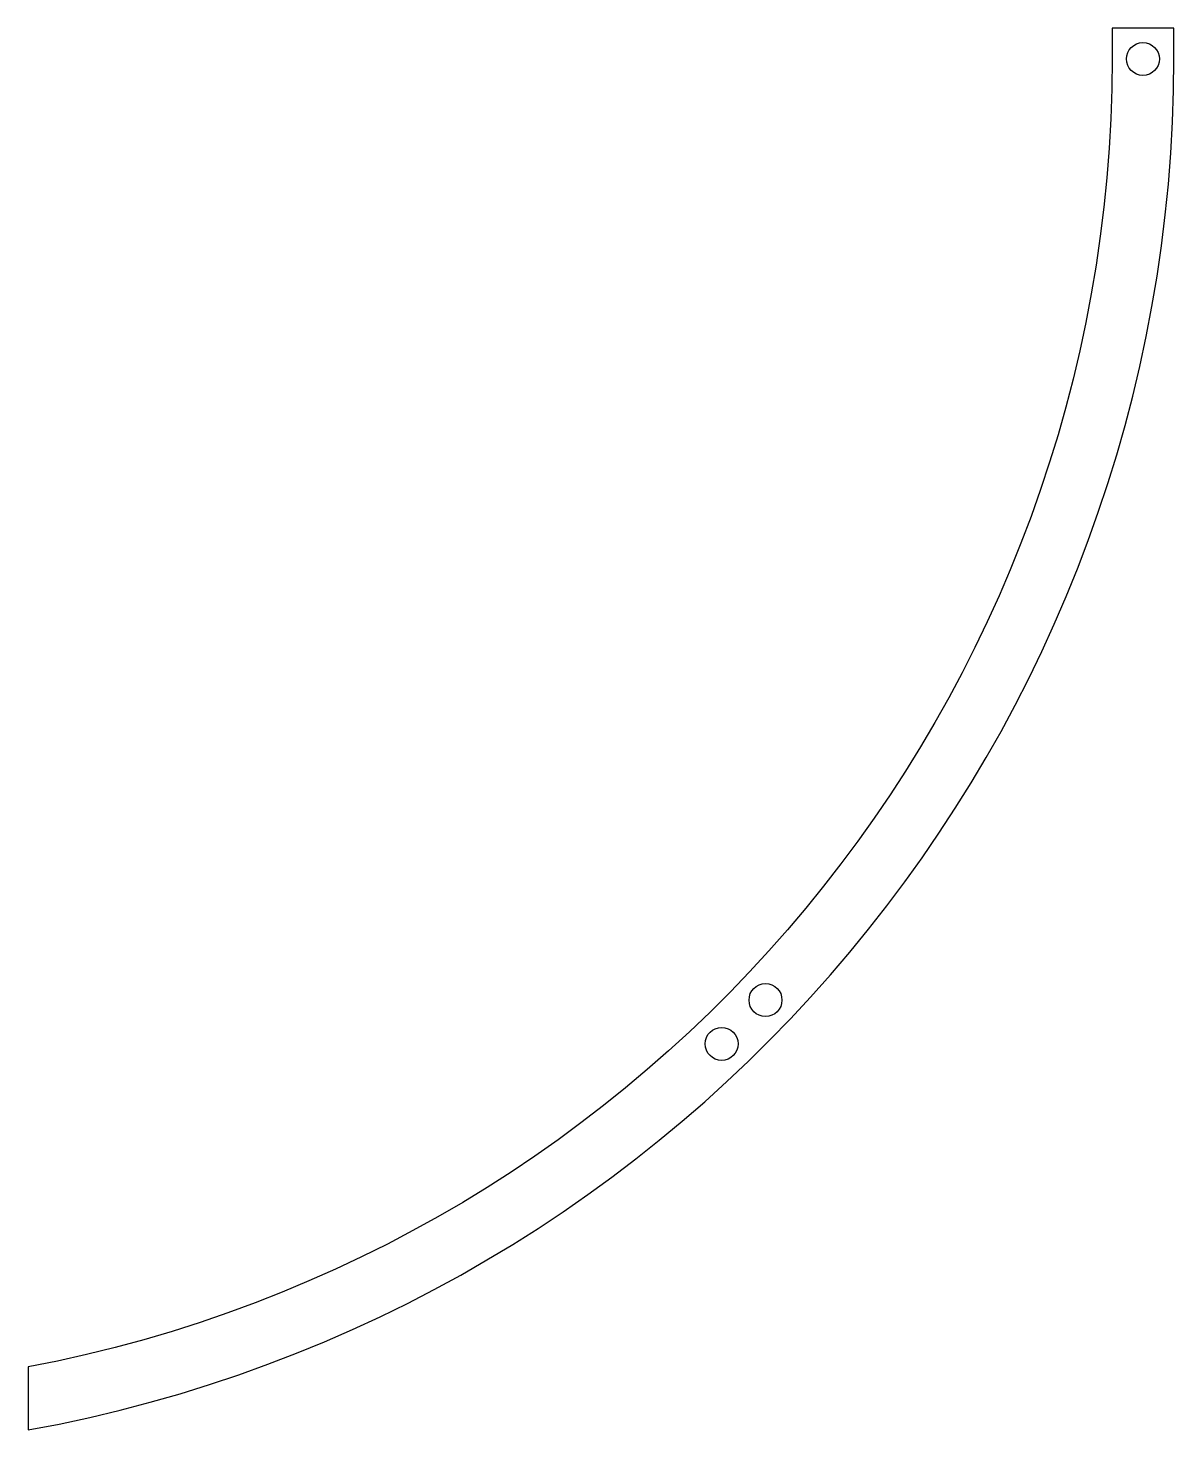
# Model space of a CAD drawing. Header units: inches. Extents: x 2 to 11.2, y -11.1 to 0.3.
import ezdxf

# ---------------------------------------------------------------- set-up
doc = ezdxf.new("R2010")
doc.units = ezdxf.units.IN
doc.header["$MEASUREMENT"] = 0

msp = doc.modelspace()

# ---------------------------------------------------------------- linework, layer by layer
msp.add_lwpolyline([(10.75, 0, -0.360406), (2, -10.562), (2, -11.071, 0.362783), (11.25, 0), (11.25, 0.25), (10.75, 0.25)], format="xyb", close=True)
for centre in [(11, 0), (7.953, -7.599), (7.599, -7.953)]:
    msp.add_circle(centre, 0.133)

doc.saveas('drawing.dxf')
